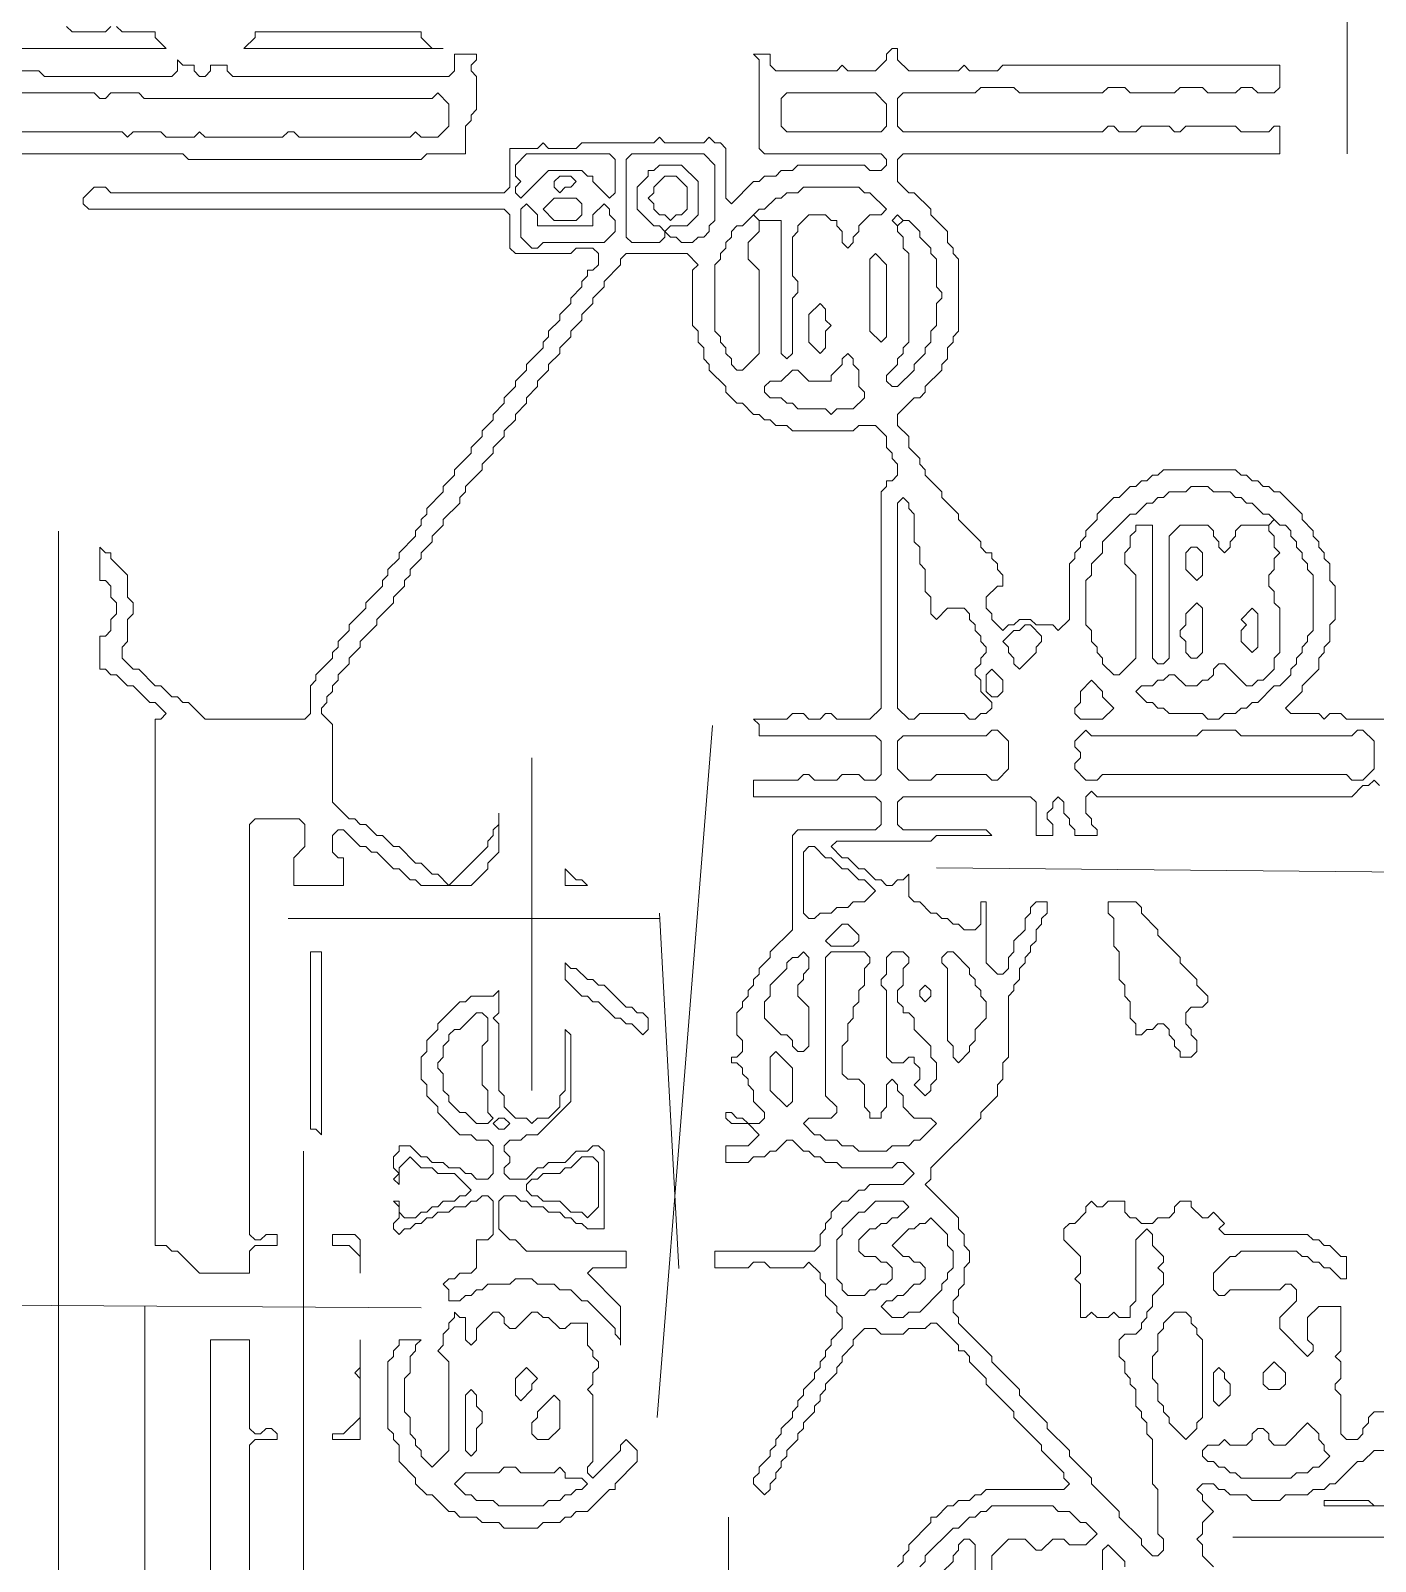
# Model space of a CAD drawing. Header units: millimetres. Extents: x 4 to 412, y 4 to 290.
# Drawn here: x 278.79 to 300.05, y 173.13 to 197.33 of the extents above; entities that cross this region are included whole.
import ezdxf

# ---------------------------------------------------------------- set-up
doc = ezdxf.new("R2010")
doc.units = ezdxf.units.MM
for name, color, linetype, lineweight in [('TRACE_CURVE', 6, 'Continuous', 0), ('TRACE_STRAIGHT', 5, 'Continuous', 0), ('TRACE_TEXT_SYMBOL', 6, 'Continuous', 0)]:
    doc.layers.add(name, color=color, linetype=linetype, lineweight=lineweight)

msp = doc.modelspace()

# ---------------------------------------------------------------- linework, layer by layer
at = {"layer": 'TRACE_CURVE', "color": 6}
for points in [[(292.411, 197.042), (292.323, 196.955), (292.323, 196.867), (292.148, 196.692), (291.71, 196.692), (291.622, 196.779), (291.535, 196.692), (290.572, 196.692), (290.484, 196.779), (290.484, 196.955), (290.221, 196.955), (290.309, 196.867), (290.309, 195.466), (290.396, 195.378), (292.236, 195.378), (292.323, 195.291), (292.323, 195.203), (292.236, 195.116), (292.06, 195.116), (291.973, 195.203), (290.922, 195.203), (290.834, 195.116), (290.659, 195.116), (290.572, 195.028), (290.396, 195.028), (290.309, 194.94), (290.221, 194.94), (289.871, 194.59), (289.783, 194.678), (289.783, 195.466), (289.696, 195.553), (289.608, 195.553), (289.521, 195.641), (289.433, 195.553), (288.82, 195.553), (288.733, 195.641), (288.645, 195.553), (287.506, 195.553), (287.419, 195.466), (286.981, 195.466), (286.893, 195.553), (286.806, 195.466), (286.368, 195.466), (286.368, 194.853), (286.28, 194.765), (280.063, 194.765), (279.975, 194.853), (279.8, 194.853), (279.625, 194.678), (279.625, 194.59), (279.712, 194.503), (286.28, 194.503), (286.368, 194.415), (286.368, 193.89), (286.456, 193.802), (287.331, 193.802), (287.419, 193.89), (287.682, 193.89), (287.769, 193.802), (287.769, 193.627), (287.682, 193.539), (287.594, 193.539), (287.594, 193.452), (287.506, 193.364)], [(292.498, 197.042), (292.411, 197.042)], [(293.286, 192.138), (293.286, 192.313), (293.374, 192.401), (293.374, 192.488), (293.462, 192.576), (293.462, 193.714), (293.374, 193.802), (293.374, 193.89), (293.286, 193.977), (293.286, 194.152), (293.024, 194.415), (293.024, 194.503), (292.761, 194.765), (292.673, 194.765), (292.498, 194.94), (292.498, 195.291), (292.586, 195.378), (298.541, 195.378), (298.541, 195.816), (298.453, 195.816), (298.366, 195.729), (297.928, 195.729), (297.84, 195.816), (297.052, 195.816), (296.965, 195.729), (296.877, 195.729), (296.789, 195.816), (296.351, 195.816), (296.264, 195.729), (296.001, 195.729), (295.914, 195.816), (295.826, 195.816), (295.738, 195.729), (292.586, 195.729), (292.498, 195.816), (292.498, 196.254), (292.586, 196.342), (293.724, 196.342), (293.812, 196.429), (294.337, 196.429), (294.425, 196.342), (295.738, 196.342), (295.826, 196.429), (296.089, 196.429), (296.176, 196.342), (296.877, 196.342), (296.965, 196.429), (297.315, 196.429), (297.402, 196.342), (297.84, 196.342), (297.928, 196.429), (298.103, 196.429), (298.191, 196.342), (298.453, 196.342), (298.541, 196.429), (298.541, 196.779), (294.162, 196.779), (294.075, 196.692), (293.637, 196.692), (293.549, 196.779), (293.462, 196.692), (292.673, 196.692), (292.498, 196.867), (292.498, 197.042)], [(286.28, 190.912), (286.28, 191), (286.456, 191.175), (286.456, 191.262), (286.631, 191.437), (286.631, 191.525), (286.806, 191.7), (286.806, 191.788), (286.981, 191.963), (286.981, 192.05), (287.156, 192.226), (287.156, 192.313), (287.331, 192.488), (287.331, 192.576), (287.506, 192.751), (287.506, 192.839), (287.682, 193.014), (287.682, 193.101), (287.857, 193.277), (287.857, 193.364), (288.12, 193.627), (288.12, 193.714), (288.207, 193.802), (289.17, 193.802), (289.346, 193.627), (289.258, 193.539), (289.258, 192.664), (289.346, 192.576), (289.346, 192.401), (289.433, 192.313), (289.433, 192.138), (289.521, 192.05), (289.521, 191.963), (289.783, 191.7), (289.783, 191.613), (289.959, 191.437), (290.046, 191.437), (290.221, 191.262), (290.309, 191.262), (290.396, 191.175), (290.484, 191.175), (290.572, 191.087), (290.747, 191.087), (290.834, 191), (291.798, 191), (291.885, 191.087), (292.148, 191.087), (292.323, 190.912), (292.323, 190.737), (292.411, 190.649), (292.411, 190.562), (292.498, 190.474), (292.498, 190.299), (292.411, 190.211), (292.323, 190.211), (292.323, 190.124), (292.236, 190.036), (292.236, 186.621), (292.06, 186.446), (291.535, 186.446), (291.447, 186.533), (291.36, 186.533), (291.272, 186.446), (291.097, 186.446)], [(287.506, 193.364), (287.506, 193.277), (287.331, 193.101), (287.331, 193.014), (287.156, 192.839), (287.156, 192.751), (286.981, 192.576), (286.981, 192.488), (286.893, 192.401), (286.893, 192.313), (286.631, 192.05), (286.631, 191.963), (286.456, 191.788), (286.456, 191.7), (286.28, 191.525), (286.28, 191.437), (286.105, 191.262), (286.105, 191.175), (285.93, 191), (285.93, 190.912), (285.755, 190.737), (285.755, 190.649), (285.492, 190.387), (285.492, 190.299), (285.317, 190.124), (285.317, 190.036), (285.054, 189.774), (285.054, 189.686), (284.967, 189.598), (284.967, 189.511), (284.879, 189.423), (284.879, 189.336), (284.617, 189.073), (284.617, 188.985), (284.441, 188.81), (284.441, 188.723), (284.354, 188.635), (284.354, 188.548), (284.091, 188.285), (284.091, 188.197), (283.828, 187.934), (283.828, 187.847), (283.653, 187.672), (283.653, 187.584), (283.566, 187.497), (283.566, 187.409), (283.303, 187.146), (283.303, 187.059), (283.215, 186.971), (283.215, 186.533), (283.128, 186.446), (281.551, 186.446), (281.289, 186.708), (281.201, 186.708), (281.114, 186.796), (281.026, 186.796), (280.851, 186.971), (280.763, 186.971), (280.501, 187.234), (280.413, 187.234), (280.238, 187.409), (280.238, 187.584), (280.325, 187.672), (280.325, 188.022)], [(298.103, 190.211), (298.015, 190.299), (297.928, 190.299), (297.84, 190.387), (296.702, 190.387), (296.614, 190.299), (296.527, 190.299), (296.439, 190.211), (296.351, 190.211), (296.264, 190.124), (296.176, 190.124), (296.001, 189.949), (295.914, 189.949), (295.651, 189.686), (295.651, 189.598), (295.476, 189.423), (295.476, 189.336), (295.388, 189.248), (295.388, 189.161), (295.301, 189.073), (295.301, 188.985), (295.213, 188.898), (295.213, 188.022), (295.038, 187.847), (294.95, 187.934), (294.688, 187.934), (294.6, 188.022), (294.425, 188.022), (294.337, 187.934), (294.25, 187.934), (294.162, 187.847), (293.987, 188.022), (293.987, 188.11), (293.899, 188.197), (293.899, 188.372), (294.075, 188.548), (294.162, 188.548), (294.162, 188.723), (294.075, 188.81), (294.075, 188.898), (293.987, 188.985), (293.987, 189.073), (293.899, 189.073), (293.812, 189.161), (293.812, 189.248), (293.462, 189.598), (293.462, 189.686), (293.199, 189.949), (293.199, 190.036), (292.936, 190.299), (292.936, 190.387), (292.849, 190.474), (292.849, 190.562), (292.673, 190.737), (292.673, 190.912), (292.498, 191.087), (292.498, 191.262), (292.761, 191.525), (292.849, 191.525), (292.936, 191.613), (292.936, 191.7), (293.199, 191.963), (293.199, 192.05), (293.286, 192.138)], [(284.617, 184.081), (284.792, 183.906), (284.879, 183.906), (284.967, 183.818), (285.755, 183.818), (286.018, 184.081), (286.018, 184.169), (286.193, 184.344), (286.193, 184.957), (286.193, 184.782), (286.105, 184.694), (286.105, 184.607), (286.018, 184.519), (286.018, 184.432), (285.405, 183.818), (285.23, 183.994), (285.142, 183.994), (284.967, 184.169), (284.879, 184.169), (284.617, 184.432), (284.529, 184.432), (284.354, 184.607), (284.266, 184.607), (284.091, 184.782), (284.004, 184.782), (283.916, 184.869), (283.828, 184.869), (283.566, 185.132), (283.566, 186.358), (283.39, 186.533), (283.39, 186.621), (283.478, 186.708), (283.478, 186.796), (283.566, 186.884), (283.566, 186.971), (283.653, 187.059), (283.653, 187.146), (283.828, 187.321), (283.828, 187.409), (284.004, 187.584), (284.004, 187.672), (284.266, 187.934), (284.266, 188.022), (284.529, 188.285), (284.529, 188.372), (284.704, 188.548), (284.704, 188.635), (284.792, 188.723), (284.792, 188.81), (284.967, 188.985), (284.967, 189.073), (285.142, 189.248), (285.142, 189.336), (285.317, 189.511), (285.317, 189.598), (285.58, 189.861), (285.58, 189.949), (285.667, 190.036), (285.667, 190.124), (285.93, 190.387), (285.93, 190.474), (286.105, 190.649), (286.105, 190.737), (286.28, 190.912)], [(312.29, 186.446), (299.592, 186.446), (299.504, 186.533), (299.329, 186.533), (299.241, 186.446), (299.154, 186.533), (298.716, 186.533), (298.628, 186.621), (298.891, 186.884), (298.891, 186.971), (299.154, 187.234), (299.154, 187.409), (299.241, 187.497), (299.241, 187.584), (299.329, 187.672), (299.329, 187.934), (299.417, 188.022), (299.417, 188.548), (299.329, 188.635), (299.329, 188.898), (299.241, 188.985), (299.241, 189.073), (299.154, 189.161), (299.154, 189.248), (299.066, 189.336), (299.066, 189.423), (298.891, 189.598), (298.891, 189.686), (298.541, 190.036), (298.453, 190.036), (298.366, 190.124), (298.278, 190.124), (298.191, 190.211), (298.103, 190.211)], [(298.366, 189.511), (298.453, 189.598), (298.541, 189.511), (298.628, 189.511), (298.716, 189.423), (298.716, 189.336), (298.804, 189.248), (298.804, 189.161), (298.891, 189.073), (298.891, 188.985), (298.979, 188.898), (298.979, 188.81), (299.066, 188.723), (299.066, 187.847), (298.979, 187.759), (298.979, 187.672), (298.891, 187.584), (298.891, 187.497), (298.804, 187.409), (298.804, 187.321), (298.716, 187.234), (298.716, 187.146), (298.541, 186.971), (298.453, 186.971), (298.191, 186.708), (298.103, 186.708), (298.015, 186.621), (297.928, 186.621), (297.84, 186.533), (297.665, 186.533), (297.578, 186.446), (297.402, 186.446), (297.315, 186.533), (296.789, 186.533), (296.702, 186.621), (296.614, 186.621), (296.527, 186.708), (296.439, 186.708), (296.264, 186.884), (296.351, 186.971), (296.527, 186.971), (296.614, 187.059), (296.702, 187.059), (296.789, 187.146), (296.877, 187.146), (297.052, 186.971), (297.227, 186.971), (297.315, 187.059), (297.402, 187.059), (297.49, 187.146), (297.49, 187.234), (297.578, 187.321), (297.665, 187.321), (298.015, 186.971), (298.103, 186.971), (298.191, 187.059), (298.278, 187.059), (298.453, 187.234), (298.453, 187.409), (298.541, 187.497), (298.541, 188.197), (298.453, 188.285), (298.453, 188.46), (298.366, 188.548)], [(298.366, 188.548), (298.366, 188.723), (298.453, 188.81), (298.453, 188.985), (298.541, 189.073), (298.453, 189.161), (298.453, 189.336), (298.366, 189.423), (298.366, 189.511)], [(280.325, 188.022), (280.413, 188.11), (280.413, 188.285), (280.325, 188.372), (280.325, 188.723), (280.063, 188.985), (280.063, 189.073), (279.975, 189.073), (279.888, 189.161), (279.888, 188.635), (279.975, 188.635), (280.063, 188.548), (280.063, 188.372), (280.15, 188.285), (280.15, 188.11), (280.063, 188.022), (280.063, 187.847), (279.975, 187.759), (279.888, 187.759), (279.888, 187.234), (279.975, 187.234), (280.063, 187.146), (280.15, 187.146), (280.325, 186.971), (280.413, 186.971), (280.676, 186.708), (280.763, 186.708), (280.938, 186.533), (280.851, 186.446), (280.763, 186.446), (280.763, 178.126), (280.938, 178.126), (281.026, 178.039), (281.114, 178.039), (281.464, 177.688), (282.252, 177.688), (282.252, 178.039), (282.34, 178.126), (282.69, 178.126), (282.69, 178.301), (282.515, 178.301), (282.427, 178.214), (282.34, 178.214), (282.252, 178.301), (282.252, 184.782), (282.34, 184.869), (283.04, 184.869), (283.128, 184.782), (283.128, 184.432), (282.953, 184.256), (282.953, 183.818), (283.741, 183.818), (283.741, 184.256), (283.653, 184.256), (283.566, 184.344), (283.566, 184.607), (283.653, 184.694), (283.741, 184.694), (284.004, 184.432), (284.091, 184.432), (284.179, 184.344), (284.266, 184.344), (284.529, 184.081), (284.617, 184.081)], [(291.097, 186.446), (291.009, 186.533), (290.834, 186.533), (290.747, 186.446), (290.221, 186.446), (290.309, 186.358), (290.309, 186.183), (292.148, 186.183), (292.236, 186.095), (292.236, 185.57), (292.148, 185.482), (291.973, 185.482), (291.885, 185.57), (291.622, 185.57), (291.535, 185.482), (291.185, 185.482), (291.097, 185.57), (291.009, 185.57), (290.922, 185.482), (290.221, 185.482), (290.221, 185.22), (292.148, 185.22), (292.236, 185.132), (292.236, 184.782), (292.148, 184.694), (290.922, 184.694), (290.834, 184.607), (290.834, 183.118), (290.484, 182.768), (290.484, 182.68), (290.309, 182.505), (290.309, 182.417), (290.221, 182.33), (290.221, 182.242), (290.134, 182.155), (290.134, 182.067), (290.046, 181.979), (290.046, 181.892), (289.959, 181.804), (289.959, 181.454), (290.046, 181.366), (290.046, 181.191), (289.959, 181.104), (289.871, 181.104), (289.871, 181.016), (289.959, 181.016), (290.046, 180.929), (290.046, 180.841), (290.134, 180.753), (290.134, 180.666), (290.221, 180.578), (290.221, 180.403), (290.396, 180.228), (290.396, 180.14), (290.309, 180.053), (290.134, 180.053), (290.046, 180.14), (289.959, 180.14), (289.871, 180.228), (289.783, 180.228), (289.783, 180.14), (289.871, 180.053), (290.134, 180.053), (290.309, 179.878)], [(295.125, 184.957), (295.213, 184.869), (295.213, 184.782), (295.301, 184.694), (295.301, 184.607), (295.651, 184.607), (295.651, 184.694), (295.563, 184.782), (295.563, 184.869), (295.476, 184.957), (295.476, 185.22), (295.563, 185.307), (295.651, 185.22), (299.679, 185.22), (299.854, 185.395), (299.942, 185.395), (300.03, 185.482), (300.117, 185.395)], [(294.688, 183.118), (294.775, 183.205), (294.775, 183.293), (294.863, 183.381), (294.863, 183.556), (294.688, 183.556), (294.6, 183.468), (294.6, 183.381), (294.512, 183.293), (294.512, 183.118), (294.337, 182.943), (294.337, 182.768), (294.25, 182.68), (294.25, 182.505), (294.162, 182.417), (294.075, 182.417), (293.899, 182.592), (293.899, 183.556), (293.812, 183.556), (293.812, 183.205), (293.724, 183.118), (293.549, 183.118), (293.462, 183.205), (293.374, 183.205), (293.286, 183.293), (293.199, 183.293), (293.111, 183.381), (293.024, 183.381), (292.849, 183.556), (292.761, 183.556), (292.673, 183.643), (292.673, 183.994), (292.586, 183.906), (292.498, 183.906), (292.411, 183.818), (292.323, 183.818), (292.236, 183.906), (292.148, 183.906), (291.973, 184.081), (291.885, 184.081), (291.71, 184.256), (291.622, 184.256), (291.447, 184.432), (291.535, 184.519), (293.024, 184.519), (293.111, 184.607), (293.987, 184.607), (293.899, 184.694), (292.586, 184.694), (292.498, 184.782), (292.498, 185.132), (292.586, 185.22), (294.6, 185.22), (294.688, 185.132), (294.688, 184.607), (294.95, 184.607), (294.95, 184.782), (294.863, 184.869), (294.863, 184.957), (294.95, 185.045), (294.95, 185.132), (295.038, 185.22), (295.125, 185.132), (295.125, 184.957)], [(296.176, 175.937), (296.264, 175.849), (296.264, 175.587), (296.351, 175.499), (296.351, 175.411), (296.439, 175.324), (296.439, 175.149), (296.527, 175.061), (296.527, 174.36), (296.614, 174.273), (296.614, 173.572), (296.702, 173.485), (296.702, 173.31), (296.614, 173.222), (296.527, 173.222), (296.351, 173.397), (296.351, 173.485), (296.001, 173.835), (296.001, 173.923), (295.563, 174.36), (295.563, 174.448), (295.213, 174.798), (295.213, 174.886), (294.863, 175.236), (294.863, 175.324), (294.425, 175.762), (294.425, 175.849), (293.987, 176.287), (293.987, 176.375), (293.462, 176.9), (293.462, 176.988), (293.374, 177.075), (293.374, 177.25), (293.462, 177.338), (293.462, 177.426), (293.549, 177.513), (293.549, 177.776), (293.637, 177.863), (293.637, 178.039), (293.549, 178.126), (293.549, 178.301), (293.462, 178.389), (293.462, 178.564), (292.936, 179.089), (293.024, 179.177), (293.024, 179.352), (293.812, 180.14), (293.812, 180.228), (294.075, 180.491), (294.075, 180.666), (294.162, 180.753), (294.162, 181.016), (294.25, 181.104), (294.25, 182.067), (294.337, 182.155), (294.337, 182.242), (294.425, 182.33), (294.425, 182.505), (294.512, 182.592), (294.512, 182.68), (294.6, 182.768), (294.6, 182.855), (294.688, 182.943), (294.688, 183.118)], [(290.309, 179.878), (290.134, 179.703), (289.783, 179.703), (289.783, 179.44), (290.134, 179.44), (290.221, 179.527), (290.396, 179.527), (290.484, 179.615), (290.572, 179.615), (290.747, 179.79), (290.834, 179.79), (291.009, 179.615), (291.097, 179.615), (291.185, 179.527), (291.272, 179.527), (291.36, 179.44), (291.535, 179.44), (291.622, 179.352), (292.411, 179.352), (292.498, 179.44), (292.586, 179.44), (292.761, 179.265), (292.586, 179.089), (292.06, 179.089), (291.973, 179.002), (291.885, 179.002), (291.71, 178.827), (291.622, 178.827), (291.447, 178.652), (291.447, 178.564), (291.36, 178.476), (291.36, 178.389), (291.272, 178.301), (291.272, 178.126), (291.185, 178.039), (289.608, 178.039), (289.608, 177.776), (290.134, 177.776), (290.221, 177.863), (290.396, 177.863), (290.484, 177.776), (291.009, 177.776), (291.097, 177.863), (291.272, 177.688), (291.272, 177.601), (291.36, 177.513), (291.36, 177.338), (291.535, 177.163), (291.535, 177.075), (291.622, 176.988), (291.622, 176.813), (291.447, 176.637), (291.447, 176.55), (291.36, 176.462), (291.36, 176.375), (291.272, 176.287), (291.272, 176.2), (291.185, 176.112), (291.185, 176.024), (291.009, 175.849), (291.009, 175.762), (290.922, 175.674), (290.922, 175.587), (290.834, 175.499)], [(297.665, 178.476), (297.49, 178.652), (297.402, 178.564), (297.315, 178.564), (297.14, 178.739), (297.14, 178.827), (296.965, 178.827), (296.877, 178.739), (296.877, 178.652), (296.789, 178.564), (296.614, 178.564), (296.527, 178.476), (296.351, 178.476), (296.264, 178.564), (296.176, 178.564), (296.089, 178.652), (296.089, 178.827), (295.826, 178.827), (295.738, 178.739), (295.651, 178.739), (295.563, 178.827), (295.476, 178.739), (295.476, 178.652), (295.301, 178.476), (295.213, 178.476), (295.125, 178.389), (295.125, 178.214), (295.388, 177.951), (295.388, 177.688), (295.301, 177.601), (295.388, 177.513), (295.388, 176.988), (295.476, 176.988), (295.563, 177.075), (295.651, 176.988), (295.826, 176.988), (295.914, 177.075), (296.001, 176.988), (296.176, 176.988), (296.176, 177.163), (296.264, 177.25), (296.264, 178.214), (296.439, 178.389), (296.527, 178.301), (296.527, 178.126), (296.702, 177.951), (296.702, 177.863), (296.614, 177.776), (296.702, 177.688), (296.702, 177.513), (296.527, 177.338), (296.527, 177.163), (296.439, 177.075), (296.439, 176.988), (296.351, 176.9), (296.351, 176.813), (296.264, 176.725), (296.089, 176.725), (296.001, 176.637), (296.001, 176.375), (296.089, 176.287), (296.089, 176.112), (296.176, 176.024), (296.176, 175.937)], [(300.292, 175.499), (300.03, 175.499), (299.942, 175.411), (299.942, 175.324), (299.854, 175.236), (299.854, 175.149), (299.767, 175.061), (299.592, 175.061), (299.504, 175.149), (299.504, 175.762), (299.417, 175.849), (299.417, 175.937), (299.504, 176.024), (299.504, 176.287), (299.417, 176.375), (299.504, 176.462), (299.504, 177.163), (299.154, 177.163), (298.979, 176.988), (298.979, 176.637), (299.066, 176.55), (299.066, 176.462), (298.979, 176.375), (298.541, 176.813), (298.541, 176.988), (298.804, 177.25), (298.804, 177.426), (298.716, 177.513), (298.628, 177.513), (298.541, 177.426), (297.753, 177.426), (297.665, 177.338), (297.578, 177.338), (297.49, 177.426), (297.49, 177.688), (297.753, 177.951), (297.84, 177.951), (297.928, 178.039), (298.804, 178.039), (298.891, 177.951), (298.979, 177.951), (299.066, 177.863), (299.154, 177.863), (299.241, 177.776), (299.329, 177.776), (299.504, 177.601), (299.592, 177.601), (299.592, 177.951), (299.504, 177.951), (299.329, 178.126), (299.241, 178.126), (299.154, 178.214), (299.066, 178.214), (298.979, 178.301), (297.665, 178.301), (297.578, 178.389), (297.665, 178.476)], [(290.834, 175.499), (290.834, 175.411), (290.659, 175.236), (290.659, 175.149), (290.572, 175.061), (290.572, 174.973), (290.484, 174.886), (290.484, 174.798), (290.309, 174.623), (290.309, 174.536), (290.221, 174.448), (290.221, 174.36), (290.396, 174.185), (290.484, 174.273), (290.484, 174.36), (290.572, 174.448), (290.572, 174.536), (290.659, 174.623), (290.659, 174.711), (290.747, 174.798), (290.747, 174.886), (290.922, 175.061), (290.922, 175.149), (291.009, 175.236), (291.009, 175.324), (291.185, 175.499), (291.185, 175.587), (291.272, 175.674), (291.272, 175.762), (291.36, 175.849), (291.36, 175.937), (291.535, 176.112), (291.535, 176.2), (291.622, 176.287), (291.622, 176.375), (291.798, 176.55), (291.798, 176.637), (291.973, 176.813), (292.148, 176.813), (292.236, 176.725), (292.586, 176.725), (292.673, 176.813), (292.936, 176.813), (293.024, 176.9), (293.111, 176.9), (293.462, 176.55), (293.462, 176.462), (293.549, 176.462), (293.637, 176.375), (293.637, 176.287), (293.899, 176.024), (293.899, 175.937), (294.337, 175.499), (294.337, 175.411), (294.775, 174.973), (294.775, 174.886), (295.125, 174.536), (295.125, 174.448), (295.213, 174.36), (295.125, 174.273), (293.899, 174.273), (293.812, 174.185), (293.724, 174.185), (293.637, 174.098)], [(299.417, 174.36), (299.767, 174.711), (299.854, 174.711), (300.03, 174.886), (300.205, 174.886)], [(297.49, 173.047), (297.315, 173.222), (297.315, 173.397), (297.227, 173.485), (297.315, 173.572), (297.315, 173.747), (297.49, 173.923), (297.315, 174.098), (297.315, 174.185), (297.227, 174.273), (297.315, 174.36), (297.49, 174.36), (297.578, 174.273), (297.665, 174.273), (297.753, 174.185), (298.015, 174.185), (298.103, 174.098), (298.541, 174.098), (298.628, 174.185), (298.979, 174.185), (299.066, 174.273), (299.241, 174.273), (299.329, 174.36), (299.417, 174.36)], [(293.637, 174.098), (293.462, 174.098), (293.374, 174.01), (293.286, 174.01), (293.111, 173.835), (293.024, 173.835), (293.024, 173.747), (292.673, 173.397), (292.673, 173.31), (292.586, 173.222), (292.586, 173.134), (292.498, 173.047)], [(292.849, 173.047), (292.936, 173.134), (292.936, 173.222), (293.374, 173.66), (293.462, 173.66), (293.637, 173.835), (293.724, 173.835), (293.812, 173.923), (293.899, 173.923), (293.987, 174.01), (294.95, 174.01), (295.038, 173.923), (295.213, 173.923), (295.388, 173.747), (295.476, 173.747), (295.651, 173.572), (295.476, 173.397), (295.213, 173.397), (295.125, 173.485), (294.95, 173.485), (294.775, 173.31), (294.688, 173.31), (294.512, 173.485), (294.25, 173.485), (293.987, 173.222), (293.987, 171.295)], [(293.724, 171.295), (293.724, 173.397), (293.637, 173.485), (293.549, 173.485), (293.462, 173.397), (293.462, 173.31), (293.374, 173.222), (293.374, 173.134), (293.199, 172.959)], [(295.738, 172.609), (295.738, 173.31), (295.826, 173.397), (296.089, 173.134), (296.089, 173.047)]]:
    msp.add_lwpolyline(points, dxfattribs=at)
for points in [[(290.659, 196.254), (290.747, 196.342), (292.148, 196.342), (292.323, 196.166), (292.323, 195.816), (292.236, 195.729), (290.747, 195.729), (290.659, 195.816)], [(286.631, 195.378), (287.944, 195.378), (288.032, 195.291), (288.032, 194.765), (287.944, 194.678), (287.682, 194.94), (287.682, 195.028), (287.594, 195.028), (287.506, 195.116), (286.981, 195.116), (286.543, 194.678), (286.456, 194.765), (286.456, 194.853), (286.543, 194.94), (286.456, 195.028), (286.456, 195.203)], [(288.207, 195.291), (288.295, 195.378), (289.433, 195.378), (289.608, 195.203), (289.608, 194.327), (289.521, 194.24), (289.521, 194.152), (289.433, 194.065), (289.346, 194.065), (289.258, 193.977), (289.083, 193.977), (288.995, 194.065), (288.908, 194.065), (288.82, 194.152), (288.908, 194.24), (289.17, 194.24), (289.346, 194.415), (289.346, 194.94), (289.083, 195.203), (288.733, 195.203), (288.645, 195.116), (288.557, 195.116), (288.557, 195.028), (288.382, 194.853), (288.382, 194.503), (288.645, 194.24), (288.733, 194.24), (288.82, 194.152), (288.82, 194.065), (288.733, 193.977), (288.295, 193.977), (288.207, 194.065)], [(287.069, 194.94), (287.156, 195.028), (287.331, 195.028), (287.419, 194.94), (287.331, 194.853), (287.244, 194.853), (287.156, 194.765), (287.069, 194.853)], [(288.82, 195.028), (288.995, 195.028), (289.17, 194.853), (289.17, 194.503), (289.083, 194.415), (288.995, 194.415), (288.908, 194.327), (288.82, 194.415), (288.733, 194.415), (288.645, 194.503), (288.645, 194.59), (288.557, 194.678), (288.645, 194.765), (288.645, 194.853)], [(290.922, 194.765), (291.009, 194.853), (291.885, 194.853), (291.973, 194.765), (292.06, 194.765), (292.323, 194.503), (292.236, 194.415), (292.06, 194.415), (291.885, 194.24), (291.885, 194.152), (291.798, 194.065), (291.798, 193.977), (291.71, 193.89), (291.622, 193.977), (291.622, 194.152), (291.535, 194.24), (291.535, 194.327), (291.447, 194.327), (291.36, 194.415), (291.097, 194.415), (290.922, 194.24), (290.922, 194.152), (290.834, 194.065), (290.834, 193.452), (290.922, 193.364), (290.922, 193.189), (290.834, 193.101), (290.834, 192.226), (290.747, 192.138), (290.659, 192.226), (290.659, 194.327), (290.309, 194.327), (290.221, 194.415), (290.309, 194.503), (290.396, 194.503), (290.572, 194.678), (290.659, 194.678), (290.747, 194.765)], [(286.543, 194.503), (286.631, 194.59), (286.806, 194.415), (286.806, 194.24), (287.682, 194.24), (287.682, 194.415), (287.857, 194.59), (287.944, 194.503), (287.944, 194.415), (288.032, 194.327), (288.032, 194.152), (287.857, 193.977), (286.893, 193.977), (286.806, 193.89), (286.718, 193.89), (286.543, 194.065)], [(287.069, 194.678), (287.419, 194.678), (287.506, 194.59), (287.506, 194.415), (287.419, 194.327), (287.069, 194.327), (286.893, 194.503)], [(290.221, 194.415), (290.309, 194.327), (290.309, 194.152), (290.134, 193.977), (290.134, 193.714), (290.309, 193.539), (290.309, 192.226), (290.046, 191.963), (289.959, 191.963), (289.871, 192.05), (289.871, 192.138), (289.783, 192.226), (289.783, 192.313), (289.696, 192.401), (289.696, 192.488), (289.608, 192.576), (289.608, 193.627), (289.696, 193.714), (289.696, 193.802), (289.783, 193.89), (289.783, 193.977), (289.871, 194.065), (289.871, 194.152), (289.959, 194.24), (290.046, 194.24)], [(292.498, 194.24), (292.586, 194.327), (292.673, 194.327), (292.849, 194.152), (292.849, 194.065), (293.024, 193.89), (293.024, 193.802), (293.111, 193.714), (293.111, 193.277), (293.199, 193.189), (293.199, 193.101), (293.111, 193.014), (293.111, 192.664), (293.024, 192.576), (293.024, 192.401), (292.936, 192.313), (292.936, 192.226), (292.761, 192.05), (292.761, 191.963), (292.498, 191.7), (292.411, 191.7), (292.323, 191.788), (292.323, 191.875), (292.498, 192.05), (292.498, 192.138), (292.586, 192.226), (292.586, 192.313), (292.673, 192.401), (292.673, 193.802), (292.586, 193.89), (292.586, 194.065), (292.498, 194.152)], [(292.411, 194.327), (292.498, 194.415), (292.586, 194.327), (292.498, 194.24)], [(292.06, 193.714), (292.148, 193.802), (292.323, 193.627), (292.323, 192.488), (292.236, 192.401), (292.06, 192.576)], [(291.272, 193.014), (291.36, 192.926), (291.36, 192.751), (291.447, 192.664), (291.36, 192.576), (291.36, 192.313), (291.272, 192.226), (291.097, 192.401), (291.097, 192.839)], [(291.622, 192.138), (291.71, 192.226), (291.798, 192.138), (291.798, 192.05), (291.885, 191.963), (291.885, 191.7), (291.973, 191.613), (291.973, 191.525), (291.798, 191.35), (291.535, 191.35), (291.447, 191.262), (291.36, 191.35), (290.922, 191.35), (290.834, 191.437), (290.747, 191.437), (290.659, 191.525), (290.484, 191.525), (290.396, 191.613), (290.396, 191.7), (290.484, 191.788), (290.659, 191.788), (290.834, 191.963), (290.922, 191.963), (291.097, 191.788), (291.447, 191.788), (291.447, 191.875), (291.622, 192.05)], [(292.498, 189.861), (292.586, 189.949), (292.673, 189.861), (292.673, 189.774), (292.761, 189.686), (292.761, 189.248), (292.849, 189.161), (292.849, 188.898), (292.936, 188.81), (292.936, 188.46), (293.024, 188.372), (293.024, 188.11), (293.111, 188.022), (293.286, 188.197), (293.549, 188.197), (293.637, 188.11), (293.637, 188.022), (293.724, 187.934), (293.724, 187.847), (293.812, 187.759), (293.812, 187.672), (293.899, 187.584), (293.899, 187.497), (293.812, 187.409), (293.812, 187.321), (293.724, 187.234), (293.724, 187.146), (293.812, 187.059), (293.812, 186.884), (293.987, 186.708), (293.987, 186.621), (293.899, 186.533), (293.812, 186.533), (293.724, 186.446), (293.637, 186.446), (293.549, 186.533), (292.849, 186.533), (292.761, 186.446), (292.673, 186.446), (292.498, 186.621)], [(297.052, 190.036), (297.14, 190.124), (297.402, 190.124), (297.49, 190.036), (297.753, 190.036), (297.84, 189.949), (297.928, 189.949), (298.015, 189.861), (298.103, 189.861), (298.278, 189.686), (298.366, 189.686), (298.453, 189.598), (298.366, 189.511), (297.928, 189.511), (297.84, 189.423), (297.84, 189.336), (297.753, 189.248), (297.753, 189.161), (297.665, 189.073), (297.578, 189.161), (297.578, 189.248), (297.49, 189.336), (297.49, 189.423), (297.402, 189.511), (296.965, 189.511), (296.789, 189.336), (296.789, 187.409), (296.702, 187.321), (296.614, 187.321), (296.527, 187.409), (296.527, 189.511), (296.264, 189.511), (296.264, 189.423), (296.176, 189.336), (296.176, 189.161), (296.089, 189.073), (296.089, 188.898), (296.264, 188.723), (296.264, 187.409), (296.001, 187.146), (295.914, 187.146), (295.738, 187.321), (295.738, 187.409), (295.651, 187.497), (295.651, 187.584), (295.563, 187.672), (295.563, 187.847), (295.476, 187.934), (295.476, 188.635), (295.563, 188.723), (295.563, 188.898), (295.738, 189.073), (295.738, 189.248), (296.176, 189.686), (296.264, 189.686), (296.439, 189.861), (296.527, 189.861), (296.614, 189.949), (296.702, 189.949), (296.789, 190.036)], [(297.052, 189.073), (297.14, 189.161), (297.227, 189.161), (297.315, 189.073), (297.315, 188.723), (297.227, 188.635), (297.052, 188.81)], [(297.227, 188.285), (297.315, 188.197), (297.315, 187.497), (297.227, 187.409), (297.14, 187.409), (297.052, 187.497), (297.052, 187.672), (296.965, 187.759), (296.965, 187.847), (297.052, 187.934), (297.052, 188.11)], [(298.103, 188.197), (298.191, 188.11), (298.191, 187.584), (298.103, 187.497), (297.928, 187.672), (297.928, 187.847), (298.015, 187.934), (297.928, 188.022)], [(294.425, 187.847), (294.512, 187.934), (294.6, 187.934), (294.775, 187.759), (294.775, 187.672), (294.688, 187.584), (294.688, 187.497), (294.425, 187.234), (294.337, 187.321), (294.337, 187.409), (294.25, 187.497), (294.25, 187.584), (294.162, 187.672), (294.337, 187.847)], [(293.899, 187.146), (293.987, 187.234), (294.162, 187.059), (294.162, 186.884), (294.075, 186.796), (293.987, 186.796), (293.899, 186.884)], [(295.563, 187.059), (295.738, 186.884), (295.738, 186.796), (295.914, 186.621), (295.738, 186.446), (295.388, 186.446), (295.301, 186.533), (295.301, 186.621), (295.388, 186.708), (295.388, 186.884)], [(293.899, 186.183), (293.987, 186.271), (294.075, 186.271), (294.25, 186.095), (294.25, 185.658), (294.075, 185.482), (293.987, 185.482), (293.899, 185.57), (293.111, 185.57), (293.024, 185.482), (292.673, 185.482), (292.498, 185.658), (292.498, 186.095), (292.586, 186.183)], [(295.476, 186.271), (295.563, 186.183), (297.227, 186.183), (297.315, 186.271), (297.84, 186.271), (297.928, 186.183), (299.679, 186.183), (299.767, 186.271), (299.854, 186.271), (300.03, 186.095), (300.03, 185.658), (299.854, 185.482), (299.679, 185.482), (299.592, 185.57), (295.738, 185.57), (295.651, 185.482), (295.476, 185.482), (295.301, 185.658), (295.301, 185.745), (295.388, 185.833), (295.388, 185.92), (295.301, 186.008), (295.301, 186.095)], [(291.009, 184.344), (291.097, 184.432), (291.185, 184.432), (291.36, 184.256), (291.447, 184.256), (291.622, 184.081), (291.71, 184.081), (291.885, 183.906), (291.973, 183.906), (292.148, 183.731), (291.973, 183.556), (291.798, 183.556), (291.71, 183.468), (291.535, 183.468), (291.447, 183.381), (291.272, 183.381), (291.185, 183.293), (291.097, 183.293), (291.009, 183.381)], [(291.622, 183.205), (291.71, 183.205), (291.885, 183.03), (291.885, 182.943), (291.798, 182.855), (291.447, 182.855), (291.36, 182.943)], [(290.922, 182.68), (291.009, 182.768), (291.097, 182.68), (291.097, 182.505), (291.009, 182.417), (291.009, 182.33), (290.922, 182.242), (290.922, 182.067), (291.097, 181.892), (291.097, 181.279), (291.009, 181.191), (290.922, 181.191), (290.834, 181.279), (290.834, 181.366), (290.747, 181.454), (290.659, 181.454), (290.396, 181.717), (290.396, 181.979), (290.484, 182.067), (290.484, 182.242), (290.747, 182.505), (290.747, 182.592), (290.834, 182.68)], [(291.36, 182.68), (291.447, 182.768), (291.973, 182.768), (292.06, 182.68), (292.06, 182.592), (291.973, 182.505), (291.973, 182.242), (291.885, 182.155), (291.885, 181.979), (291.798, 181.892), (291.798, 181.717), (291.71, 181.629), (291.71, 181.366), (291.622, 181.279), (291.622, 180.841), (291.71, 180.753), (291.885, 180.753), (291.973, 180.666), (291.973, 180.316), (292.06, 180.228), (292.06, 180.14), (292.236, 180.14), (292.236, 180.228), (292.323, 180.316), (292.323, 180.666), (292.411, 180.753), (292.498, 180.666), (292.498, 180.578), (292.586, 180.491), (292.586, 180.316), (292.761, 180.14), (293.024, 180.14), (293.111, 180.053), (292.849, 179.79), (292.761, 179.79), (292.673, 179.703), (292.411, 179.703), (292.323, 179.615), (291.885, 179.615), (291.798, 179.703), (291.622, 179.703), (291.535, 179.79), (291.36, 179.79), (291.272, 179.878), (291.185, 179.878), (291.009, 180.053), (291.097, 180.14), (291.447, 180.14), (291.535, 180.228), (291.535, 180.316), (291.36, 180.491)], [(292.323, 182.68), (292.411, 182.768), (292.586, 182.768), (292.673, 182.68), (292.673, 182.592), (292.586, 182.505), (292.586, 182.242), (292.498, 182.155), (292.498, 181.979), (292.586, 181.892), (292.586, 181.804), (292.673, 181.804), (292.761, 181.717), (292.761, 181.542), (293.024, 181.279), (293.024, 181.104), (293.111, 181.016), (293.111, 180.753), (293.024, 180.666), (293.024, 180.578), (292.936, 180.491), (292.761, 180.666), (292.849, 180.753), (292.849, 180.929), (292.761, 181.016), (292.761, 181.104), (292.673, 181.104), (292.586, 181.016), (292.411, 181.016), (292.323, 181.104), (292.323, 182.155), (292.236, 182.242), (292.236, 182.33), (292.323, 182.417)], [(293.199, 182.68), (293.286, 182.768), (293.374, 182.768), (293.637, 182.505), (293.637, 182.417), (293.724, 182.33), (293.724, 182.242), (293.812, 182.155), (293.812, 182.067), (293.899, 181.979), (293.899, 181.717), (293.724, 181.542), (293.724, 181.366), (293.637, 181.279), (293.637, 181.191), (293.462, 181.016), (293.374, 181.104), (293.374, 181.279), (293.286, 181.366), (293.286, 182.505), (293.199, 182.592)], [(292.849, 182.155), (292.936, 182.242), (293.024, 182.155), (293.024, 182.067), (292.936, 181.979), (292.849, 182.067)], [(290.484, 181.104), (290.572, 181.191), (290.834, 180.929), (290.834, 180.403), (290.747, 180.316), (290.484, 180.578)], [(292.148, 178.827), (292.586, 178.827), (292.673, 178.739), (292.498, 178.564), (292.411, 178.564), (292.323, 178.476), (292.236, 178.476), (292.148, 178.389), (292.06, 178.389), (291.885, 178.214), (291.885, 178.039), (291.973, 177.951), (292.148, 177.951), (292.236, 177.863), (292.323, 177.863), (292.411, 177.776), (292.411, 177.601), (292.323, 177.513), (292.236, 177.513), (292.148, 177.426), (292.06, 177.426), (291.973, 177.338), (291.71, 177.338), (291.622, 177.426), (291.622, 177.513), (291.535, 177.601), (291.535, 178.214), (291.622, 178.301), (291.622, 178.389), (291.885, 178.652), (291.973, 178.652)], [(292.936, 178.476), (293.024, 178.564), (293.286, 178.301), (293.286, 178.126), (293.374, 178.039), (293.374, 177.776), (293.286, 177.688), (293.286, 177.601), (293.199, 177.513), (293.199, 177.426), (292.849, 177.075), (292.673, 177.075), (292.586, 176.988), (292.411, 176.988), (292.236, 177.163), (292.323, 177.25), (292.411, 177.25), (292.498, 177.338), (292.586, 177.338), (292.761, 177.513), (292.849, 177.513), (292.936, 177.601), (292.936, 177.776), (292.849, 177.863), (292.761, 177.863), (292.673, 177.951), (292.586, 177.951), (292.411, 178.126), (292.673, 178.389), (292.761, 178.389), (292.849, 178.476)], [(296.877, 177.075), (297.052, 177.075), (297.14, 176.988), (297.14, 176.9), (297.227, 176.813), (297.227, 176.725), (297.315, 176.637), (297.315, 175.411), (297.227, 175.324), (297.227, 175.236), (297.052, 175.061), (296.789, 175.324), (296.789, 175.411), (296.702, 175.499), (296.702, 175.587), (296.614, 175.674), (296.614, 175.937), (296.527, 176.024), (296.527, 176.375), (296.614, 176.462), (296.614, 176.725), (296.702, 176.813), (296.702, 176.9)], [(297.49, 176.112), (297.578, 176.2), (297.665, 176.112), (297.665, 176.024), (297.753, 175.937), (297.753, 175.762), (297.578, 175.587), (297.49, 175.674)], [(298.453, 176.287), (298.628, 176.112), (298.628, 175.937), (298.541, 175.849), (298.366, 175.849), (298.278, 175.937), (298.278, 176.112)], [(298.979, 175.324), (299.154, 175.149), (299.154, 175.061), (299.241, 174.973), (299.241, 174.886), (299.329, 174.798), (299.154, 174.623), (299.066, 174.623), (298.979, 174.536), (298.804, 174.536), (298.716, 174.448), (297.928, 174.448), (297.84, 174.536), (297.753, 174.536), (297.665, 174.623), (297.578, 174.623), (297.49, 174.711), (297.402, 174.711), (297.315, 174.798), (297.315, 174.886), (297.402, 174.973), (297.578, 174.973), (297.665, 175.061), (297.753, 174.973), (298.015, 174.973), (298.103, 175.061), (298.103, 175.149), (298.191, 175.236), (298.278, 175.236), (298.366, 175.149), (298.366, 175.061), (298.453, 174.973), (298.628, 174.973)]]:
    msp.add_lwpolyline(points, close=True, dxfattribs=at)
at = {"layer": 'TRACE_STRAIGHT', "color": 5}
for p, q in [((299.607, 223.608), (299.607, 195.378)), ((279.232, 189.418), (279.232, 168.017)), ((288.696, 175.407), (289.571, 186.343)), ((286.718, 185.833), (286.718, 180.578)), ((293.112, 184.094), (310.914, 183.928)), ((288.733, 183.381), (289.039, 177.765)), ((282.865, 183.293), (288.737, 183.293)), ((283.106, 179.615), (283.106, 167.092)), ((269.458, 177.232), (284.967, 177.144)), ((280.598, 177.169), (280.598, 162.259)), ((289.827, 173.835), (289.827, 167.092)), ((297.796, 173.517), (313.516, 173.517))]:
    msp.add_line(p, q, dxfattribs=at)
at = {"layer": 'TRACE_TEXT_SYMBOL', "color": 6}
for points in [[(278.311, 197.042), (280.938, 197.042), (280.763, 197.217), (280.763, 197.305), (280.238, 197.305), (280.15, 197.393)], [(280.063, 197.393), (279.975, 197.305), (279.45, 197.305), (279.362, 197.393)], [(284.967, 195.291), (285.054, 195.378), (285.667, 195.378), (285.667, 195.816), (285.755, 195.904), (285.755, 195.991), (285.843, 196.079), (285.843, 196.604), (285.755, 196.692), (285.755, 196.779), (285.843, 196.867), (285.843, 196.955), (285.492, 196.955), (285.492, 196.692), (285.405, 196.604), (281.989, 196.604), (281.902, 196.692), (281.902, 196.779), (281.639, 196.779), (281.639, 196.692), (281.551, 196.604), (281.464, 196.604), (281.376, 196.692), (281.376, 196.779), (281.201, 196.779), (281.114, 196.867), (281.114, 196.692), (281.026, 196.604), (279.012, 196.604), (278.924, 196.692), (277.873, 196.692)], [(277.523, 196.342), (279.8, 196.342), (279.888, 196.254), (279.975, 196.254), (280.063, 196.342), (280.501, 196.342), (280.588, 196.254), (285.142, 196.254), (285.23, 196.342), (285.405, 196.166), (285.405, 195.816), (285.23, 195.641), (284.967, 195.641), (284.879, 195.729), (284.792, 195.641), (283.04, 195.641), (282.953, 195.729), (282.865, 195.729), (282.777, 195.641), (281.551, 195.641), (281.464, 195.729), (281.376, 195.641), (280.938, 195.641), (280.851, 195.729), (280.413, 195.729), (280.325, 195.641), (280.238, 195.729), (277.523, 195.729)], [(278.311, 195.378), (281.201, 195.378), (281.289, 195.291), (284.967, 195.291)], [(286.193, 182.155), (286.105, 182.067), (285.755, 182.067), (285.667, 181.979), (285.58, 181.979), (285.23, 181.629), (285.23, 181.542), (285.054, 181.366), (285.054, 181.191), (284.967, 181.104), (284.967, 180.753), (285.054, 180.666), (285.054, 180.491), (285.23, 180.316), (285.23, 180.228), (285.58, 179.878), (285.755, 179.878), (285.843, 179.79), (286.018, 179.79), (286.105, 179.703), (286.105, 179.265), (286.018, 179.177), (285.843, 179.177), (285.755, 179.265), (285.667, 179.265), (285.58, 179.352), (285.405, 179.352), (285.317, 179.44), (285.142, 179.44), (285.054, 179.527), (284.967, 179.527), (284.792, 179.703), (284.617, 179.703), (284.617, 179.615), (284.529, 179.527), (284.529, 179.352), (284.617, 179.265), (284.529, 179.177), (284.617, 179.089), (284.617, 179.352), (284.792, 179.527), (284.967, 179.352), (285.142, 179.352), (285.23, 179.265), (285.492, 179.265), (285.755, 179.002), (285.667, 178.914), (285.58, 178.914), (285.492, 178.827), (285.317, 178.827), (285.23, 178.739), (285.142, 178.739), (285.054, 178.652), (284.967, 178.652), (284.879, 178.564), (284.704, 178.564), (284.617, 178.652), (284.617, 178.827), (284.529, 178.827), (284.617, 178.739), (284.617, 178.564), (284.529, 178.476), (284.529, 178.389), (284.617, 178.301)], [(287.156, 178.652), (287.244, 178.564), (287.331, 178.564), (287.419, 178.476), (287.506, 178.476), (287.594, 178.389), (287.857, 178.389), (287.857, 179.615), (287.769, 179.703), (287.682, 179.703), (287.594, 179.615), (287.419, 179.615), (287.244, 179.44), (286.981, 179.44), (286.893, 179.352), (286.806, 179.352), (286.631, 179.177), (286.368, 179.177), (286.28, 179.265), (286.28, 179.352), (286.368, 179.44), (286.368, 179.527), (286.28, 179.615), (286.28, 179.703), (286.368, 179.79), (286.543, 179.79), (286.631, 179.878), (286.806, 179.878), (287.331, 180.403), (287.331, 181.454), (287.244, 181.542), (287.244, 180.578), (287.156, 180.491), (287.156, 180.316), (286.981, 180.14), (286.806, 180.14), (286.718, 180.053), (286.631, 180.14), (286.456, 180.14), (286.28, 180.316), (286.28, 180.491), (286.193, 180.578), (286.193, 181.629), (286.105, 181.717), (286.193, 181.804), (286.193, 182.155)], [(284.617, 178.301), (284.704, 178.389), (284.792, 178.389), (284.879, 178.476), (284.967, 178.476), (285.054, 178.564), (285.142, 178.564), (285.23, 178.652), (285.405, 178.652), (285.492, 178.739), (285.667, 178.739), (285.755, 178.827), (285.843, 178.827), (285.93, 178.914), (286.018, 178.914), (286.105, 178.827), (286.105, 178.301), (286.018, 178.214), (285.843, 178.214), (285.843, 177.776), (285.755, 177.688), (285.58, 177.688), (285.492, 177.601), (285.405, 177.601), (285.317, 177.513), (285.405, 177.426), (285.405, 177.25), (285.58, 177.25), (285.667, 177.338), (285.755, 177.338), (285.843, 177.426), (285.93, 177.426), (286.018, 177.513), (286.368, 177.513), (286.456, 177.601), (286.718, 177.601), (286.806, 177.513), (287.069, 177.513), (287.156, 177.426), (287.331, 177.426), (287.506, 177.25), (287.594, 177.25), (288.032, 176.813), (288.032, 176.725), (288.12, 176.637), (288.12, 176.55), (288.12, 177.163), (287.594, 177.688), (287.682, 177.776), (288.207, 177.776), (288.207, 178.039), (286.631, 178.039), (286.456, 178.214), (286.368, 178.214), (286.193, 178.389), (286.193, 178.827), (286.28, 178.914), (286.456, 178.914), (286.543, 178.827), (286.631, 178.827), (286.718, 178.739), (286.893, 178.739), (286.981, 178.652), (287.156, 178.652)], [(285.492, 177.075), (285.492, 176.988), (285.405, 176.9), (285.405, 176.813), (285.317, 176.725), (285.317, 176.55), (285.23, 176.462), (285.405, 176.287), (285.405, 174.886), (285.142, 174.623), (284.967, 174.798), (284.967, 174.886), (284.879, 174.973), (284.879, 175.061), (284.792, 175.149), (284.792, 175.411), (284.704, 175.499), (284.704, 176.024), (284.792, 176.112), (284.792, 176.375), (284.879, 176.462), (284.879, 176.55), (284.967, 176.637), (284.617, 176.637), (284.617, 176.55), (284.529, 176.462), (284.529, 176.375), (284.441, 176.287), (284.441, 175.236), (284.529, 175.149), (284.529, 175.061), (284.617, 174.973), (284.617, 174.711), (284.879, 174.448), (284.879, 174.36), (285.054, 174.185), (285.142, 174.185), (285.405, 173.923), (285.492, 173.923), (285.58, 173.835), (285.843, 173.835), (285.93, 173.747), (286.193, 173.747), (286.28, 173.66), (286.806, 173.66), (286.893, 173.747), (287.156, 173.747), (287.244, 173.835), (287.331, 173.835), (287.419, 173.923), (287.594, 173.923), (287.944, 174.273), (288.032, 174.273), (288.032, 174.36), (288.382, 174.711), (288.382, 174.886), (288.207, 175.061), (288.12, 174.973), (288.12, 174.886), (287.682, 174.448), (287.594, 174.536), (287.594, 174.623), (287.682, 174.711), (287.682, 175.762)], [(287.682, 175.762), (287.594, 175.849), (287.682, 175.937), (287.682, 176.112), (287.769, 176.2), (287.769, 176.287), (287.682, 176.375), (287.682, 176.462), (287.594, 176.55), (287.594, 176.9), (287.331, 176.9), (287.244, 176.813), (287.156, 176.813), (286.981, 176.988), (286.893, 176.988), (286.806, 177.075), (286.718, 177.075), (286.456, 176.813), (286.368, 176.813), (286.28, 176.9), (286.28, 176.988), (286.193, 177.075), (286.105, 177.075), (285.843, 176.813), (285.843, 176.637), (285.755, 176.55), (285.667, 176.637), (285.667, 176.988), (285.58, 176.988), (285.492, 177.075)]]:
    msp.add_lwpolyline(points, dxfattribs=at)
for points in [[(282.34, 197.305), (282.34, 197.217), (282.164, 197.042), (285.317, 197.042), (285.142, 197.042), (284.967, 197.217), (284.967, 197.305)], [(287.244, 184.081), (287.244, 183.818), (287.594, 183.818), (287.506, 183.906), (287.419, 183.906)], [(295.826, 183.556), (295.826, 183.381), (295.914, 183.293), (295.914, 182.855), (296.001, 182.768), (296.001, 182.33), (296.089, 182.242), (296.089, 182.067), (296.176, 181.979), (296.176, 181.717), (296.264, 181.629), (296.264, 181.454), (296.351, 181.454), (296.439, 181.542), (296.527, 181.542), (296.614, 181.629), (296.702, 181.629), (296.789, 181.542), (296.789, 181.454), (296.877, 181.366), (296.877, 181.279), (296.965, 181.191), (296.965, 181.104), (297.14, 181.104), (297.227, 181.191), (297.227, 181.366), (297.14, 181.454), (297.14, 181.542), (297.052, 181.629), (297.052, 181.804), (297.14, 181.892), (297.315, 181.892), (297.402, 181.979), (297.402, 182.067), (297.227, 182.242), (297.227, 182.33), (296.965, 182.592), (296.965, 182.68), (296.614, 183.03), (296.614, 183.118), (296.351, 183.381), (296.351, 183.468), (296.264, 183.556)], [(283.215, 182.768), (283.215, 179.965), (283.303, 179.965), (283.39, 179.878), (283.39, 182.768)], [(287.244, 182.592), (287.244, 182.33), (287.506, 182.067), (287.594, 182.067), (287.682, 181.979), (287.769, 181.979), (288.032, 181.717), (288.12, 181.717), (288.207, 181.629), (288.295, 181.629), (288.47, 181.454), (288.557, 181.542), (288.557, 181.717), (288.47, 181.804), (288.382, 181.804), (288.295, 181.892), (288.207, 181.892), (287.857, 182.242), (287.769, 182.242), (287.682, 182.33), (287.594, 182.33), (287.419, 182.505), (287.331, 182.505)], [(285.843, 181.804), (285.93, 181.804), (286.018, 181.717), (286.018, 181.366), (285.93, 181.279), (285.93, 180.666), (286.018, 180.578), (286.018, 180.228), (286.105, 180.14), (286.018, 180.053), (285.843, 180.053), (285.667, 180.228), (285.58, 180.228), (285.405, 180.403), (285.405, 180.491), (285.317, 180.578), (285.317, 180.841), (285.23, 180.929), (285.23, 181.016), (285.317, 181.104), (285.317, 181.279), (285.405, 181.366), (285.405, 181.454), (285.492, 181.542), (285.58, 181.542)], [(286.105, 180.053), (286.193, 180.14), (286.28, 180.14), (286.368, 180.053), (286.28, 179.965), (286.193, 179.965)], [(287.506, 179.527), (287.682, 179.527), (287.769, 179.44), (287.769, 178.739), (287.594, 178.564), (287.506, 178.652), (287.331, 178.652), (287.156, 178.827), (286.893, 178.827), (286.806, 178.914), (286.718, 178.914), (286.631, 179.002), (286.631, 179.089), (286.718, 179.177), (286.806, 179.177), (286.893, 179.265), (287.156, 179.265), (287.244, 179.352), (287.331, 179.352)], [(283.566, 178.301), (283.566, 178.126), (283.828, 178.126), (284.004, 177.951), (284.004, 177.688), (284.004, 178.214), (283.916, 178.301)], [(281.639, 176.637), (281.639, 171.908), (281.639, 171.996), (281.814, 172.171), (281.902, 172.171), (281.989, 172.259), (282.077, 172.171), (282.164, 172.171), (282.252, 172.084), (282.164, 172.171), (282.164, 172.346), (282.252, 172.434), (282.252, 174.973), (282.34, 175.061), (282.69, 175.061), (282.69, 175.149), (282.602, 175.236), (282.515, 175.236), (282.427, 175.149), (282.34, 175.149), (282.252, 175.236), (282.252, 176.637)], [(284.004, 176.637), (284.004, 176.2), (283.916, 176.112), (284.004, 176.024), (284.004, 175.411), (283.741, 175.149), (283.566, 175.149), (283.566, 175.061), (284.004, 175.061)], [(286.631, 176.2), (286.806, 176.024), (286.718, 175.937), (286.718, 175.849), (286.543, 175.674), (286.456, 175.762), (286.456, 176.024)], [(285.667, 175.762), (285.755, 175.849), (285.843, 175.762), (285.843, 175.587), (285.93, 175.499), (285.93, 175.324), (285.843, 175.236), (285.843, 174.886), (285.755, 174.798), (285.667, 174.886)], [(287.069, 175.762), (287.156, 175.674), (287.156, 175.236), (286.981, 175.061), (286.806, 175.061), (286.718, 175.149), (286.718, 175.324), (286.806, 175.411), (286.806, 175.499)], [(286.193, 174.536), (286.28, 174.623), (286.456, 174.623), (286.543, 174.536), (287.069, 174.536), (287.156, 174.623), (287.244, 174.536), (287.244, 174.448), (287.506, 174.448), (287.594, 174.36), (287.506, 174.273), (287.419, 174.273), (287.331, 174.185), (287.244, 174.185), (287.156, 174.098), (286.981, 174.098), (286.893, 174.01), (286.193, 174.01), (286.105, 174.098), (285.843, 174.098), (285.755, 174.185), (285.667, 174.185), (285.492, 174.36), (285.667, 174.536)], [(299.241, 174.098), (299.241, 174.01), (300.205, 174.01), (300.03, 174.01), (299.942, 174.098)]]:
    msp.add_lwpolyline(points, close=True, dxfattribs=at)

doc.saveas('drawing.dxf')
